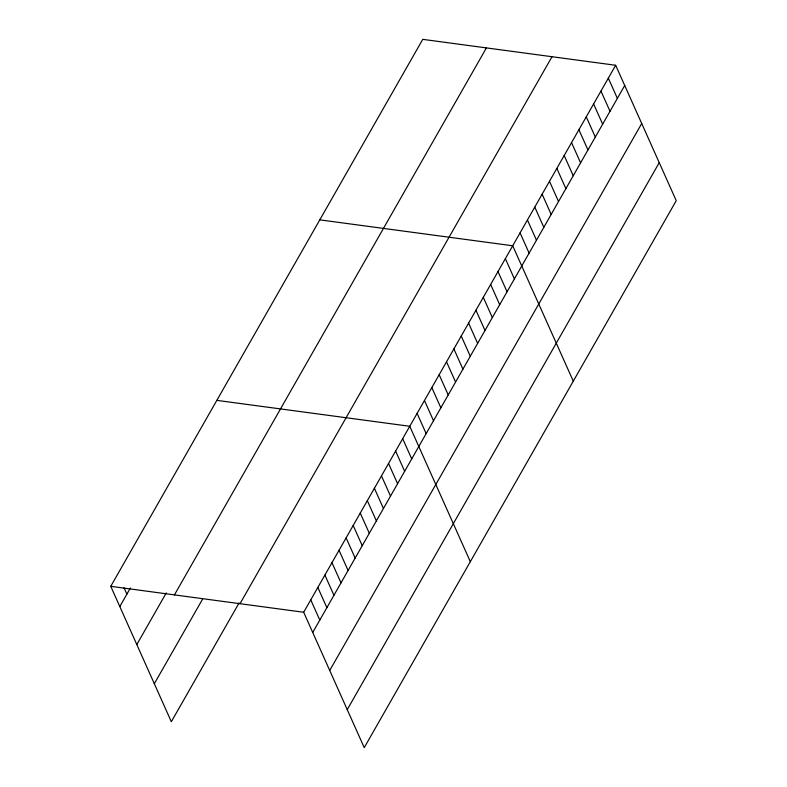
<?xml version="1.0" encoding="UTF-8"?>
<svg xmlns="http://www.w3.org/2000/svg" width="787" height="787" viewBox="0 0 787 787"><rect width="100%" height="100%" fill="white"/><g stroke="black" fill="none" stroke-linecap="round" stroke-linejoin="round"><path stroke-width="1.18" d="M239.1 602.911L171.33 721.728L110.76 586.335L422.757 39.35L615.67 65.272L676.24 200.665L364.243 747.65L303.684 612.256L615.67 65.272M119.811 606.561L130.416 587.958M136.81 644.563L166.273 592.906M174.429 594.893L486.415 47.899M154.321 683.726L202.653 599.005M240.015 603.708L552.012 56.713M312.724 632.473L624.721 85.488M329.723 670.485L641.72 123.49M347.244 709.638L659.24 162.653M319.797 219.858L512.711 245.77L573.28 381.164M216.838 400.367L409.761 426.279L470.321 561.672M110.76 586.335L303.684 612.256M608.321 78.159L617.362 98.375M600.963 91.056L610.004 111.272M593.614 103.953L602.655 124.169M586.256 116.84L595.297 137.056M578.898 129.737L587.948 149.953M571.549 142.624L580.59 162.85M564.19 155.521L573.241 175.737M556.842 168.418L565.883 188.634M549.483 181.305L558.534 201.531M542.135 194.202L551.175 214.418M534.776 207.099L543.817 227.315M527.428 219.986L536.468 240.202M520.069 232.883L529.11 253.099M505.362 258.667L514.403 278.883M498.004 271.564L507.054 291.78M490.655 284.451L499.696 304.677M483.297 297.348L492.347 317.564M475.948 310.245L484.989 330.461M468.59 323.132L477.63 343.348M461.241 336.029L470.282 356.245M453.883 348.916L462.923 369.142M446.524 361.813L455.575 382.029M439.176 374.71L448.216 394.926M431.817 387.598L440.868 407.823M424.468 400.494L433.509 420.711M417.11 413.391L426.151 433.607M402.688 438.684L411.729 458.9M395.615 451.079L404.656 471.295M388.542 463.474L397.583 483.69M381.469 475.879L390.509 496.095M374.396 488.274L383.446 508.491M367.322 500.67L376.373 520.886M360.259 513.075L369.3 533.291M353.186 525.47L362.227 545.686M346.113 537.865L355.153 558.081M339.04 550.261L348.08 570.486M331.966 562.666L341.007 582.882M324.893 575.061L333.934 595.277M317.82 587.456L326.871 607.682M310.747 599.861L319.797 620.077M124.021 587.771L126.874 594.155"/></g></svg>
